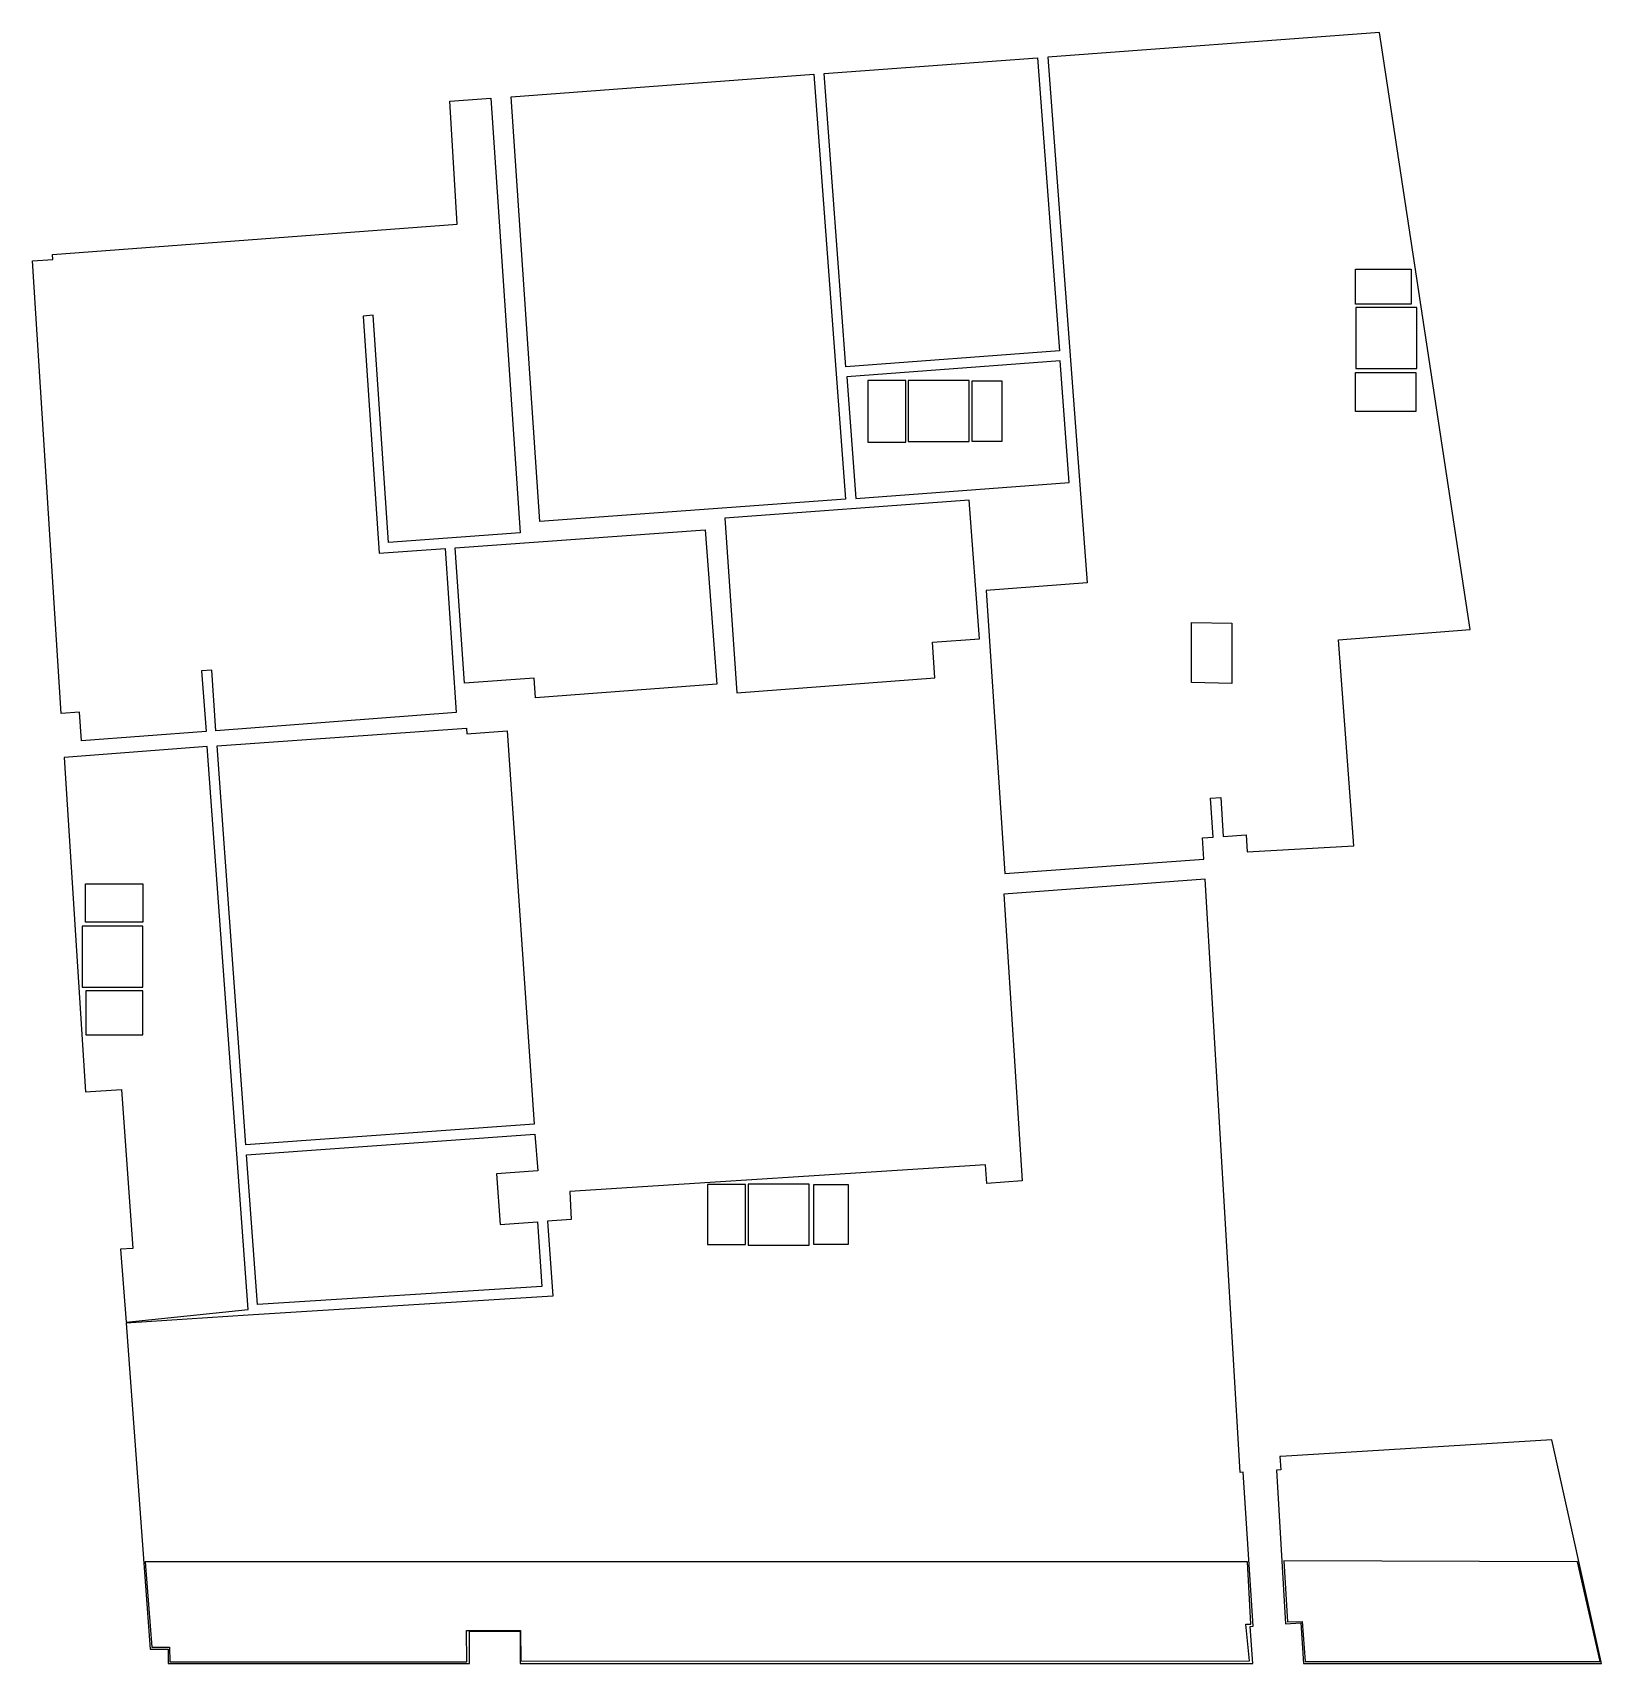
# Model space of a CAD drawing. Header units: metres. Extents: x 81731 to 97175, y 1581 to 17637.
import ezdxf

# ---------------------------------------------------------------- set-up
doc = ezdxf.new("R2010")
doc.units = ezdxf.units.M
doc.layers.add('AREE LEONARDO', color=5, linetype='Continuous')

msp = doc.modelspace()

# ---------------------------------------------------------------- linework, layer by layer
at = {"layer": 'AREE LEONARDO', "color": 5}
for points in [[(91725, 17395), (92111, 12218), (91117, 12143), (91301, 9357), (93261, 9500), (93248, 9709), (93352, 9716), (93328, 10099), (93428, 10106), (93452, 9723), (93677, 9737), (93688, 9572), (94737, 9630), (94587, 11659), (95884, 11759), (94992, 17637), (91725, 17395)], [(89522, 17233), (91625, 17388), (91840, 14504), (89738, 14347), (89522, 17233)], [(86442, 17004), (89423, 17226), (89735, 13043), (86724, 12825), (86442, 17004)], [(81731, 15390), (81930, 15404), (81927, 15452), (85909, 15752), (85838, 16961), (86243, 16991), (86531, 12711), (85235, 12618), (85084, 14854), (84984, 14846), (85141, 12511), (85792, 12558), (85900, 10942), (83536, 10764), (83494, 11361), (83395, 11353), (83438, 10756), (82211, 10664), (82192, 10946), (82013, 10934), (81731, 15390)], [(89745, 14247), (89834, 13050), (91937, 13207), (91848, 14404), (89745, 14247)], [(83547, 10614), (86001, 10789), (86005, 10733), (86403, 10761), (86667, 6890), (83829, 6688), (83547, 10614)], [(82651, 4941), (83854, 5065), (83448, 10607), (82041, 10501), (82251, 7207), (82606, 7231), (82716, 5666), (82597, 5658), (82651, 4941)], [(83852, 5008), (82651, 4932), (82889, 1721), (83065, 1721), (83065, 1581), (86032, 1581), (86032, 1898), (86532, 1898), (86532, 1581), (93742, 1581), (93717, 1944), (93748, 1947), (93650, 3463), (93619, 3461), (93274, 9301), (91293, 9155), (91473, 6332), (91124, 6307), (91112, 6488), (87019, 6228), (87032, 5951), (86801, 5935), (86851, 5198), (83852, 5008)], [(94019, 3618), (94010, 3618), (94018, 3487), (93975, 3484), (94065, 1969), (94216, 1979), (94244, 1581), (97175, 1581), (96687, 3783), (94019, 3618)]]:
    msp.add_lwpolyline(points, close=True, dxfattribs=at)
at = {"layer": 'AREE LEONARDO', "color": 2}
for points in [[(94754, 15307), (95303, 15307), (95303, 14964), (94754, 14964)], [(94754, 14292), (95347, 14292), (95347, 13906), (94754, 13906)], [(90328, 14211), (89953, 14211), (89953, 13605), (90328, 13605)], [(90980, 14210), (91274, 14210), (91274, 13610), (90980, 13610)], [(93139, 11830), (93536, 11823), (93536, 11229), (93139, 11237)], [(82251, 9256), (82817, 9256), (82817, 8880), (82251, 8880)], [(82817, 8204), (82254, 8204), (82254, 7769), (82817, 7769)], [(88750, 6297), (88374, 6297), (88374, 5704), (88750, 5704)], [(89423, 6297), (89761, 6297), (89761, 5704), (89423, 5704)], [(82840, 2582), (82903, 1741), (83078, 1742), (83083, 1596), (86007, 1595), (86002, 1906), (86534, 1905), (86537, 1604), (93710, 1605), (93674, 1966), (93725, 1968), (93692, 2582), (82840, 2582)], [(94049, 2590), (94085, 1989), (94229, 1992), (94258, 1600), (97164, 1599), (96941, 2581), (94049, 2590)]]:
    msp.add_lwpolyline(points, close=True, dxfattribs=at)
at = {"layer": 'AREE LEONARDO', "color": 1}
for points in [[(94757, 14929), (94757, 14329), (95357, 14329), (95357, 14929), (94757, 14929)], [(90352, 14212), (90352, 13612), (90952, 13612), (90952, 14212), (90352, 14212)], [(82217, 8838), (82217, 8238), (82817, 8238), (82817, 8838), (82217, 8838)], [(88775, 6300), (88775, 5700), (89375, 5700), (89375, 6300), (88775, 6300)]]:
    msp.add_lwpolyline(points, close=True, dxfattribs=at)
at = {"layer": 'AREE LEONARDO', "color": 3}
for points in [[(88545, 12856), (88664, 11136), (90614, 11283), (90589, 11636), (91052, 11669), (90950, 13033), (88545, 12856)], [(85892, 12565), (88353, 12742), (88468, 11221), (86682, 11087), (86668, 11281), (85982, 11233), (85892, 12565)], [(83838, 6588), (86675, 6790), (86703, 6430), (86299, 6401), (86334, 5902), (86702, 5928), (86745, 5292), (83944, 5114), (83838, 6588)]]:
    msp.add_lwpolyline(points, close=True, dxfattribs=at)

doc.saveas('drawing.dxf')
